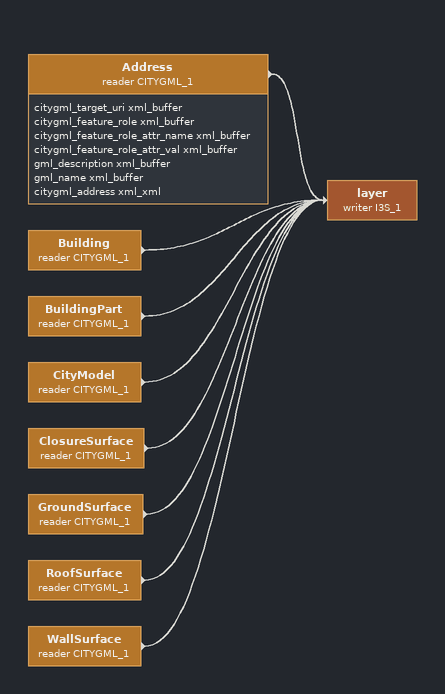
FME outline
Address (reader CITYGML_1)
    attributes: citygml_target_uri xml_buffer, citygml_feature_role xml_buffer, citygml_feature_role_attr_name xml_buffer, citygml_feature_role_attr_val xml_buffer, gml_description xml_buffer, gml_name xml_buffer, citygml_address xml_xml
    -> layer (writer I3S_1)
Building (reader CITYGML_1)
    -> layer (writer I3S_1)
BuildingPart (reader CITYGML_1)
    -> layer (writer I3S_1)
CityModel (reader CITYGML_1)
    -> layer (writer I3S_1)
ClosureSurface (reader CITYGML_1)
    -> layer (writer I3S_1)
GroundSurface (reader CITYGML_1)
    -> layer (writer I3S_1)
RoofSurface (reader CITYGML_1)
    -> layer (writer I3S_1)
WallSurface (reader CITYGML_1)
    -> layer (writer I3S_1)
layer (writer I3S_1)
